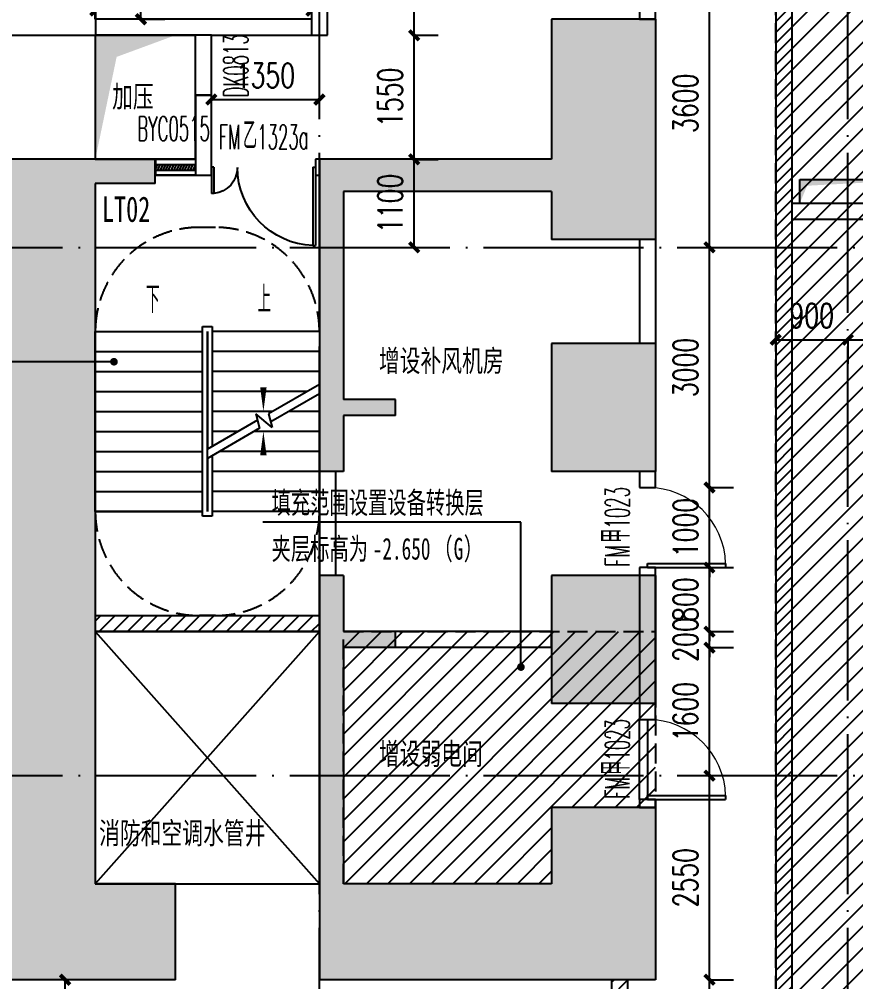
# Model space of a CAD drawing. Header units: millimetres. Extents: x 12325263 to 13848842, y -1463133 to 573208.
# Drawn here: x 12587447 to 12597897, y -876862 to -864837 of the extents above; entities that cross this region are included whole.
import ezdxf
from ezdxf.xclip import XClip

# ---------------------------------------------------------------- set-up
doc = ezdxf.new("R2010")
doc.units = ezdxf.units.MM
doc.header["$LTSCALE"] = 1000
doc.header["$XCLIPFRAME"] = 0
for name, pattern in [('DASH', [0.35, 0.25, -0.1]), ('DASHED', [19.05, 12.7, -6.35]), ('DOTE', [2.42, 2, -0.2, 0.02, -0.2])]:
    doc.linetypes.add(name, pattern=pattern)
for name, color, linetype in [('0夹层', 21, 'Continuous'), ('A-ANNO-DIMS', 83, 'Continuous'), ('A-ANNO-IDEN', 2, 'Continuous'), ('A-ANNO-SYMB', 3, 'Continuous'), ('A-ANNO-TEXT', 7, 'Continuous'), ('A-AXIS', 16, 'DOTE'), ('A-FLOR-EVTR', 2, 'Continuous'), ('A-FLOR-STRS', 2, 'Continuous'), ('A-WALL', 5, 'Continuous'), ('A-WALL-PATT', 8, 'Continuous'), ('A_WALL(防火墙)', 151, 'Continuous'), ('AXIS', 3, 'Continuous'), ('DOOR_FIRE', 1, 'Continuous'), ('DOOR_FIRE_TEXT', 7, 'Continuous'), ('PUB_DIM', 83, 'Continuous'), ('PUB_TEXT', 7, 'Continuous'), ('STAIR', 2, 'Continuous'), ('WALL', 5, 'Continuous'), ('WALL-SHATCH', 8, 'Continuous'), ('WINDOW', 4, 'Continuous'), ('WINDOW_TEXT', 7, 'Continuous'), ('建筑-楼板开洞', 251, 'Continuous')]:
    doc.layers.add(name, color=color, linetype=linetype)
doc.styles.add('_TCH_DIM', font='SIMPLEX.shx', dxfattribs={"width": 0.7, "bigfont": 'GBCBIG.shx'})
doc.styles.add('_TCH_DIM_T3', font='SIMPLEX.shx', dxfattribs={"width": 0.705882, "bigfont": 'GBCBIG.shx'})
doc.styles.add('_TCH_WINDOW', font='SIMPLEX', dxfattribs={"width": 0.7, "height": 3.5, "bigfont": 'GBCBIG'})
doc.styles.add('TITXV', font='', dxfattribs={"width": 0.7})
doc.styles.add('宋体', font='', dxfattribs={"width": 0.65})
doc.styles.get('TITXV').set_extended_font_data('SimSun')
doc.styles.get('宋体').set_extended_font_data('SimSun')
doc.dimstyles.new('_TCH_ARCH&&120', dxfattribs={"dimtxt": 306, "dimasz": 120, "dimexe": 300, "dimexo": 360, "dimgap": 147, "dimtad": 1, "dimdec": 0, "dimzin": 0, "dimdsep": 46, "dimtxsty": '_TCH_DIM_T3', "dimblk": 'ARCHTICK', "dimcen": 0.09, "dimclrt": 7, "dimazin": 2, "dimtfac": 1, "dimtdec": 0, "dimtix": 1, "dimtmove": 2, "dimatfit": 3, "dimfxl": 1, "dimfxlon": 1, "dimtolj": 1, "dimtzin": 0, "dimarcsym": 0})
pattern_1 = [(45, (0, 0), (-134.7038418, 134.7038418), [])]
pattern_2 = [(45, (0, 89.76), (-88.388383, 88.388383), [])]

# ---------------------------------------------------------------- blocks, each defined once
blk = doc.blocks.new('adgshg13-A$C7F010FC0')
at = {"layer": 'WALL-SHATCH'}
h = blk.add_hatch(color=256, dxfattribs=at)
h.dxf.hatch_style = 1
h.paths.add_polyline_path([(-60384, -16881), (-763, 197), (12588, -13153), (12588, -157996), (-162965, -188820), (-171262, -180523), (-171262, -31311), (-150707, -10756), (-131860, -7981), (-99162, -7981), (-99162, -4981), (-76620, -4981), (-70108, -16881)], flags=16)
h.paths.add_polyline_path([(-60091, -16381), (-647, 647), (12988, -12988), (12988, -158332), (-163101, -189250), (-171662, -180689), (-171662, -31145), (-150778, -10261), (-131897, -7481), (-99562, -7481), (-99562, -4581), (-76366, -4581), (-69908, -16381)])
blk = doc.blocks.new('A$C4C7A72D3')
at = {"layer": 'WALL', "color": 1}
blk.add_blockref('adgshg13-A$C7F010FC0', (210433, 205503.6), dxfattribs=at)
blk = doc.blocks.new('qlzw')
at = {"layer": 'A-AXIS'}
for p, q in [((12457766.8, 979489.8), (12457766.8, 1082089.8)), ((12464366.8, 979489.8), (12464366.8, 1082089.8)), ((12411416.8, 1014189.8), (12486866.8, 1014189.8)), ((12411416.8, 1007589.8), (12486866.8, 1007589.8))]:
    blk.add_line(p, q, dxfattribs=at)
blk = doc.blocks.new('asdfdsfds')
at = {"layer": 'A-WALL-PATT'}
for points in [[(-10200, 21050), (-10200, 19300), (-9767, 19167), (-8900, 19300), (-8900, 21050)], [(-15900, 19000), (-17150, 19300), (-17150, 9050), (-15900, 10250)], [(-15150, 19300), (-17150, 19300), (-15900, 19000), (-15150, 19000)], [(-9767, 19167), (-10200, 19300), (-13100, 19300), (-12800, 18900), (-10200, 18900)], [(-12800, 18900), (-13100, 19300), (-13100, 16300), (-12900, 16233), (-12800, 16300)], [(-9767, 19167), (-10200, 18900), (-10200, 18300), (-8900, 18300), (-8900, 19300)], [(-10200, 17000), (-10200, 15400), (-8900, 15400), (-8900, 17000)], [(-12900, 16233), (-13100, 16300), (-13100, 15400), (-12800, 15400), (-12800, 16100)], [(-12150, 16300), (-12800, 16300), (-12900, 16233), (-12800, 16100), (-12150, 16100)], [(-13100, 14100), (-13100, 13400), (-12900, 13333), (-12800, 13400), (-12800, 14100)], [(-10200, 14100), (-10200, 12500), (-8900, 12500), (-8900, 14100)], [(-12900, 13333), (-13100, 13400), (-13100, 9050), (-12800, 10250), (-12800, 13200)], [(-12150, 13400), (-12800, 13400), (-12900, 13333), (-12800, 13200), (-12150, 13200)], [(-10200, 11200), (-10200, 10250), (-8900, 9050), (-8900, 11200)], [(-14900, 10250), (-15900, 10250), (-17150, 9050), (-14900, 9050)], [(-8900, 9050), (-10200, 10250), (-12800, 10250), (-13100, 9050)]]:
    blk.add_hatch(color=256, dxfattribs=at).paths.add_polyline_path(points)
at = {"layer": 'A-WALL'}
for p, q in [((-10200, 21050), (-10200, 19300)), ((-8900, 21050), (-10200, 21050)), ((-8900, 21050), (-8900, 19300)), ((-15150, 19300), (-17150, 19300)), ((-15150, 19000), (-15150, 19300)), ((-10200, 19300), (-13100, 19300)), ((-13100, 19300), (-13100, 16300)), ((-8900, 19300), (-8900, 18300)), ((-15900, 19000), (-15900, 10250)), ((-15150, 19000), (-15900, 19000)), ((-10200, 18900), (-12800, 18900)), ((-12800, 18900), (-12800, 16300)), ((-10200, 18900), (-10200, 18300)), ((-8900, 18300), (-10200, 18300)), ((-10200, 17000), (-10200, 15400)), ((-8900, 17000), (-10200, 17000)), ((-8900, 17000), (-8900, 15400)), ((-13100, 16300), (-13100, 15400)), ((-12150, 16300), (-12800, 16300)), ((-12150, 16100), (-12150, 16300)), ((-12150, 16100), (-12800, 16100)), ((-12800, 16100), (-12800, 15400)), ((-12800, 15400), (-13100, 15400)), ((-8900, 15400), (-10200, 15400)), ((-13100, 14100), (-13100, 13400)), ((-12800, 14100), (-13100, 14100)), ((-12800, 14100), (-12800, 13400)), ((-10200, 14100), (-10200, 12500)), ((-8900, 14100), (-10200, 14100)), ((-8900, 14100), (-8900, 12500)), ((-13100, 13400), (-13100, 9050)), ((-12150, 13400), (-12800, 13400)), ((-12150, 13200), (-12150, 13400)), ((-12800, 13200), (-12800, 10250)), ((-12150, 13200), (-12800, 13200)), ((-8900, 12500), (-10200, 12500)), ((-10200, 11200), (-10200, 10250)), ((-8900, 11200), (-10200, 11200)), ((-8900, 11200), (-8900, 9050)), ((-14900, 10250), (-15900, 10250)), ((-14900, 9050), (-14900, 10250)), ((-10200, 10250), (-12800, 10250)), ((-14900, 9050), (-17150, 9050)), ((-8900, 9050), (-13100, 9050))]:
    blk.add_line(p, q, dxfattribs=at)
blk = doc.blocks.new('_ArchTick')
at = {"color": 0, "linetype": 'ByBlock', "const_width": 0.4}
blk.add_lwpolyline([(-0.5, -0.5), (0.5, 0.5)], dxfattribs=at)
blk = doc.blocks.new('*D5327')
at = {"layer": 'A-ANNO-DIMS', "color": 0, "lineweight": -2, "transparency": 16777216}
for p, q in [((-1794, 375), (-1493, 375)), ((-1793, -2325), (-1793, 375)), ((-1794, -2325), (-1493, -2325))]:
    blk.add_line(p, q, dxfattribs=at)
at = {"layer": 'Defpoints', "color": 0, "transparency": 16777216}
for p in [(-2362, 375), (-1793, 375), (-2362, -2325)]:
    blk.add_point(p, dxfattribs=at)
at = {"layer": 'A-ANNO-DIMS', "color": 0, "lineweight": -2, "transparency": 16777216, "xscale": 120, "yscale": 120, "zscale": 120}
for p, rotation in [((-1793, 375), 90), ((-1793, -2325), 270)]:
    blk.add_blockref('_ArchTick', p, dxfattribs=dict(at, rotation=rotation))
at = {"layer": 'A-ANNO-DIMS', "color": 7, "transparency": 16777216, "insert": (-2093, -975), "char_height": 306, "attachment_point": 5, "rotation": 90, "style": '_TCH_DIM_T3'}
blk.add_mtext('\\A1;2700', dxfattribs=at)
blk = doc.blocks.new('*D5328')
at = {"layer": 'A-ANNO-DIMS', "color": 0, "lineweight": -2, "transparency": 16777216}
for p, q in [((-2362, -2216), (-2362, -2517)), ((-2362, -2217), (338, -2217)), ((338, -2216), (338, -2517))]:
    blk.add_line(p, q, dxfattribs=at)
at = {"layer": 'Defpoints', "color": 0, "transparency": 16777216}
for p in [(-2362, -1725), (338, -1725), (338, -2217)]:
    blk.add_point(p, dxfattribs=at)
at = {"layer": 'A-ANNO-DIMS', "color": 0, "lineweight": -2, "transparency": 16777216, "xscale": 120, "yscale": 120, "zscale": 120, "rotation": 180}
blk.add_blockref('_ArchTick', (-2362, -2217), dxfattribs=at)
at = {"layer": 'A-ANNO-DIMS', "color": 0, "lineweight": -2, "transparency": 16777216, "xscale": 120, "yscale": 120, "zscale": 120}
blk.add_blockref('_ArchTick', (338, -2217), dxfattribs=at)
at = {"layer": 'A-ANNO-DIMS', "color": 7, "transparency": 16777216, "insert": (-700, -1887), "char_height": 306, "attachment_point": 5, "style": '_TCH_DIM_T3'}
blk.add_mtext('\\A1;2700', dxfattribs=at)
blk = doc.blocks.new('*D4191')
at = {"layer": 'A-ANNO-DIMS', "color": 0, "lineweight": -2, "transparency": 16777216}
for p, q in [((12589847, -865841), (12589847, -865540)), ((12591197, -865841), (12591197, -865540)), ((12589847, -865840), (12591197, -865840))]:
    blk.add_line(p, q, dxfattribs=at)
at = {"layer": 'Defpoints', "color": 0, "transparency": 16777216}
for p in [(12591197, -865840), (12589847, -866387), (12591197, -866387)]:
    blk.add_point(p, dxfattribs=at)
at = {"layer": 'A-ANNO-DIMS', "color": 0, "lineweight": -2, "transparency": 16777216, "xscale": 120, "yscale": 120, "zscale": 120, "rotation": 180}
blk.add_blockref('_ArchTick', (12589847, -865840), dxfattribs=at)
at = {"layer": 'A-ANNO-DIMS', "color": 0, "lineweight": -2, "transparency": 16777216, "xscale": 120, "yscale": 120, "zscale": 120}
blk.add_blockref('_ArchTick', (12591197, -865840), dxfattribs=at)
at = {"layer": 'A-ANNO-DIMS', "color": 7, "transparency": 16777216, "insert": (12590522, -865540), "char_height": 306, "attachment_point": 5, "style": '_TCH_DIM_T3'}
blk.add_mtext('\\A1;1350', dxfattribs=at)
blk = doc.blocks.new('*D4387')
at = {"layer": 'A-ANNO-DIMS', "color": 0, "lineweight": -2, "transparency": 16777216}
for p, q in [((12596897, -868839), (12596897, -869140)), ((12596897, -868840), (12597797, -868840)), ((12597797, -868839), (12597797, -869140))]:
    blk.add_line(p, q, dxfattribs=at)
at = {"layer": 'Defpoints', "color": 0, "transparency": 16777216}
for p in [(12596897, -867687), (12597797, -867687), (12597797, -868840)]:
    blk.add_point(p, dxfattribs=at)
at = {"layer": 'A-ANNO-DIMS', "color": 0, "lineweight": -2, "transparency": 16777216, "xscale": 120, "yscale": 120, "zscale": 120, "rotation": 180}
blk.add_blockref('_ArchTick', (12596897, -868840), dxfattribs=at)
at = {"layer": 'A-ANNO-DIMS', "color": 0, "lineweight": -2, "transparency": 16777216, "xscale": 120, "yscale": 120, "zscale": 120}
blk.add_blockref('_ArchTick', (12597797, -868840), dxfattribs=at)
at = {"layer": 'A-ANNO-DIMS', "color": 7, "transparency": 16777216, "insert": (12597347, -868540), "char_height": 306, "attachment_point": 5, "style": '_TCH_DIM_T3'}
blk.add_mtext('\\A1;900', dxfattribs=at)
blk = doc.blocks.new('*D4388')
at = {"layer": 'A-ANNO-DIMS', "color": 0, "lineweight": -2, "transparency": 16777216}
for p, q in [((12597797, -868839), (12597797, -869140)), ((12597797, -868840), (12602997, -868840)), ((12602997, -868839), (12602997, -869140))]:
    blk.add_line(p, q, dxfattribs=at)
at = {"layer": 'Defpoints', "color": 0, "transparency": 16777216}
for p in [(12597797, -867687), (12602997, -867687), (12602997, -868840)]:
    blk.add_point(p, dxfattribs=at)
at = {"layer": 'A-ANNO-DIMS', "color": 0, "lineweight": -2, "transparency": 16777216, "xscale": 120, "yscale": 120, "zscale": 120, "rotation": 180}
blk.add_blockref('_ArchTick', (12597797, -868840), dxfattribs=at)
at = {"layer": 'A-ANNO-DIMS', "color": 0, "lineweight": -2, "transparency": 16777216, "xscale": 120, "yscale": 120, "zscale": 120}
blk.add_blockref('_ArchTick', (12602997, -868840), dxfattribs=at)
at = {"layer": 'A-ANNO-DIMS', "color": 7, "transparency": 16777216, "insert": (12600397, -868540), "char_height": 306, "attachment_point": 5, "style": '_TCH_DIM_T3'}
blk.add_mtext('\\A1;5200', dxfattribs=at)
blk = doc.blocks.new('*D4438')
at = {"layer": 'Defpoints', "color": 0, "transparency": 16777216}
for p in [(12591297, -862137), (12592380, -862137), (12591297, -865037)]:
    blk.add_point(p, dxfattribs=at)
at = {"layer": 'PUB_DIM', "color": 0, "lineweight": -2, "transparency": 16777216}
for p, q in [((12592379, -862137), (12592680, -862137)), ((12592380, -865037), (12592380, -862137)), ((12592379, -865037), (12592680, -865037))]:
    blk.add_line(p, q, dxfattribs=at)
at = {"layer": 'PUB_DIM', "color": 0, "lineweight": -2, "transparency": 16777216, "xscale": 120, "yscale": 120, "zscale": 120}
for p, rotation in [((12592380, -862137), 90), ((12592380, -865037), 270)]:
    blk.add_blockref('_ArchTick', p, dxfattribs=dict(at, rotation=rotation))
at = {"layer": 'PUB_DIM', "color": 7, "transparency": 16777216, "insert": (12592080, -863587), "char_height": 306, "attachment_point": 5, "rotation": 90, "style": '_TCH_DIM_T3'}
blk.add_mtext('\\A1;2900', dxfattribs=at)
blk = doc.blocks.new('*D4439')
at = {"layer": 'Defpoints', "color": 0, "transparency": 16777216}
for p in [(12591297, -865037), (12592380, -865037), (12591297, -866587)]:
    blk.add_point(p, dxfattribs=at)
at = {"layer": 'PUB_DIM', "color": 0, "lineweight": -2, "transparency": 16777216}
for p, q in [((12592379, -865037), (12592680, -865037)), ((12592380, -866587), (12592380, -865037)), ((12592379, -866587), (12592680, -866587))]:
    blk.add_line(p, q, dxfattribs=at)
at = {"layer": 'PUB_DIM', "color": 0, "lineweight": -2, "transparency": 16777216, "xscale": 120, "yscale": 120, "zscale": 120}
for p, rotation in [((12592380, -865037), 90), ((12592380, -866587), 270)]:
    blk.add_blockref('_ArchTick', p, dxfattribs=dict(at, rotation=rotation))
at = {"layer": 'PUB_DIM', "color": 7, "transparency": 16777216, "insert": (12592080, -865812), "char_height": 306, "attachment_point": 5, "rotation": 90, "style": '_TCH_DIM_T3'}
blk.add_mtext('\\A1;1550', dxfattribs=at)
blk = doc.blocks.new('*D4440')
at = {"layer": 'Defpoints', "color": 0, "transparency": 16777216}
for p in [(12591296.81071, -866586.78575), (12592380, -866586.78575), (12591296.81071, -867686.78575)]:
    blk.add_point(p, dxfattribs=at)
at = {"layer": 'PUB_DIM', "color": 0, "lineweight": -2, "transparency": 16777216}
for p, q in [((12592379, -866586.78575), (12592680, -866586.78575)), ((12592380, -867686.78575), (12592380, -866586.78575)), ((12592379, -867686.78575), (12592680, -867686.78575))]:
    blk.add_line(p, q, dxfattribs=at)
at = {"layer": 'PUB_DIM', "color": 0, "lineweight": -2, "transparency": 16777216, "xscale": 120, "yscale": 120, "zscale": 120}
for p, rotation in [((12592380, -866586.78575), 90), ((12592380, -867686.78575), 270)]:
    blk.add_blockref('_ArchTick', p, dxfattribs=dict(at, rotation=rotation))
at = {"layer": 'PUB_DIM', "color": 7, "transparency": 16777216, "insert": (12592080, -867136.78575), "char_height": 306, "attachment_point": 5, "rotation": 90, "style": '_TCH_DIM_T3'}
blk.add_mtext('\\A1;1100', dxfattribs=at)
blk = doc.blocks.new('*D4481')
at = {"layer": 'Defpoints', "color": 0, "transparency": 16777216}
for p in [(12595397, -864087), (12596070, -864087), (12595397, -867687)]:
    blk.add_point(p, dxfattribs=at)
at = {"layer": 'PUB_DIM', "color": 0, "lineweight": -2, "transparency": 16777216}
for p, q in [((12596069, -864087), (12596370, -864087)), ((12596070, -867687), (12596070, -864087)), ((12596069, -867687), (12596370, -867687))]:
    blk.add_line(p, q, dxfattribs=at)
at = {"layer": 'PUB_DIM', "color": 0, "lineweight": -2, "transparency": 16777216, "xscale": 120, "yscale": 120, "zscale": 120}
for p, rotation in [((12596070, -864087), 90), ((12596070, -867687), 270)]:
    blk.add_blockref('_ArchTick', p, dxfattribs=dict(at, rotation=rotation))
at = {"layer": 'PUB_DIM', "color": 7, "transparency": 16777216, "insert": (12595770, -865887), "char_height": 306, "attachment_point": 5, "rotation": 90, "style": '_TCH_DIM_T3'}
blk.add_mtext('\\A1;3600', dxfattribs=at)
blk = doc.blocks.new('*D4482')
at = {"layer": 'Defpoints', "color": 0, "transparency": 16777216}
for p in [(12595397, -867687), (12596070, -867687), (12595397, -870687)]:
    blk.add_point(p, dxfattribs=at)
at = {"layer": 'PUB_DIM', "color": 0, "lineweight": -2, "transparency": 16777216}
for p, q in [((12596069, -867687), (12596370, -867687)), ((12596070, -870687), (12596070, -867687)), ((12596069, -870687), (12596370, -870687))]:
    blk.add_line(p, q, dxfattribs=at)
at = {"layer": 'PUB_DIM', "color": 0, "lineweight": -2, "transparency": 16777216, "xscale": 120, "yscale": 120, "zscale": 120}
for p, rotation in [((12596070, -867687), 90), ((12596070, -870687), 270)]:
    blk.add_blockref('_ArchTick', p, dxfattribs=dict(at, rotation=rotation))
at = {"layer": 'PUB_DIM', "color": 7, "transparency": 16777216, "insert": (12595770, -869187), "char_height": 306, "attachment_point": 5, "rotation": 90, "style": '_TCH_DIM_T3'}
blk.add_mtext('\\A1;3000', dxfattribs=at)
blk = doc.blocks.new('*D4483')
at = {"layer": 'Defpoints', "color": 0, "transparency": 16777216}
for p in [(12595397, -870687), (12596070, -870687), (12595397, -871687)]:
    blk.add_point(p, dxfattribs=at)
at = {"layer": 'PUB_DIM', "color": 0, "lineweight": -2, "transparency": 16777216}
for p, q in [((12596070, -870687), (12596070, -870567)), ((12596069, -870687), (12596370, -870687)), ((12596070, -871687), (12596070, -870687)), ((12596069, -871687), (12596370, -871687)), ((12596070, -871687), (12596070, -871807))]:
    blk.add_line(p, q, dxfattribs=at)
at = {"layer": 'PUB_DIM', "color": 0, "lineweight": -2, "transparency": 16777216, "xscale": 120, "yscale": 120, "zscale": 120}
for p, rotation in [((12596070, -870687), 270), ((12596070, -871687), 90)]:
    blk.add_blockref('_ArchTick', p, dxfattribs=dict(at, rotation=rotation))
at = {"layer": 'PUB_DIM', "color": 7, "transparency": 16777216, "insert": (12595770, -871187), "char_height": 306, "attachment_point": 5, "rotation": 90, "style": '_TCH_DIM_T3'}
blk.add_mtext('\\A1;1000', dxfattribs=at)
blk = doc.blocks.new('*D4484')
at = {"layer": 'Defpoints', "color": 0, "transparency": 16777216}
for p in [(12595397, -871687), (12596070, -871687), (12595397, -872487)]:
    blk.add_point(p, dxfattribs=at)
at = {"layer": 'PUB_DIM', "color": 0, "lineweight": -2, "transparency": 16777216}
for p, q in [((12596070, -871687), (12596070, -871567)), ((12596069, -871687), (12596370, -871687)), ((12596070, -872487), (12596070, -871687)), ((12596069, -872487), (12596370, -872487)), ((12596070, -872487), (12596070, -872607))]:
    blk.add_line(p, q, dxfattribs=at)
at = {"layer": 'PUB_DIM', "color": 0, "lineweight": -2, "transparency": 16777216, "xscale": 120, "yscale": 120, "zscale": 120}
for p, rotation in [((12596070, -871687), 270), ((12596070, -872487), 90)]:
    blk.add_blockref('_ArchTick', p, dxfattribs=dict(at, rotation=rotation))
at = {"layer": 'PUB_DIM', "color": 7, "transparency": 16777216, "insert": (12595770, -872087), "char_height": 306, "attachment_point": 5, "rotation": 90, "style": '_TCH_DIM_T3'}
blk.add_mtext('\\A1;800', dxfattribs=at)
blk = doc.blocks.new('*D4485')
at = {"layer": 'Defpoints', "color": 0, "transparency": 16777216}
for p in [(12595397, -872487), (12596070, -872487), (12595397, -872687)]:
    blk.add_point(p, dxfattribs=at)
at = {"layer": 'PUB_DIM', "color": 0, "lineweight": -2, "transparency": 16777216}
for p, q in [((12596070, -872487), (12596070, -872367)), ((12596069, -872487), (12596370, -872487)), ((12596070, -872687), (12596070, -872487)), ((12596069, -872687), (12596370, -872687)), ((12596070, -872687), (12596070, -872807))]:
    blk.add_line(p, q, dxfattribs=at)
at = {"layer": 'PUB_DIM', "color": 0, "lineweight": -2, "transparency": 16777216, "xscale": 120, "yscale": 120, "zscale": 120}
for p, rotation in [((12596070, -872487), 270), ((12596070, -872687), 90)]:
    blk.add_blockref('_ArchTick', p, dxfattribs=dict(at, rotation=rotation))
at = {"layer": 'PUB_DIM', "color": 7, "transparency": 16777216, "insert": (12595770, -872587), "char_height": 306, "attachment_point": 5, "rotation": 90, "style": '_TCH_DIM_T3'}
blk.add_mtext('\\A1;200', dxfattribs=at)
blk = doc.blocks.new('*D4486')
at = {"layer": 'Defpoints', "color": 0, "transparency": 16777216}
for p in [(12595397, -872687), (12596070, -872687), (12595397, -874287)]:
    blk.add_point(p, dxfattribs=at)
at = {"layer": 'PUB_DIM', "color": 0, "lineweight": -2, "transparency": 16777216}
for p, q in [((12596069, -872687), (12596370, -872687)), ((12596070, -874287), (12596070, -872687)), ((12596069, -874287), (12596370, -874287))]:
    blk.add_line(p, q, dxfattribs=at)
at = {"layer": 'PUB_DIM', "color": 0, "lineweight": -2, "transparency": 16777216, "xscale": 120, "yscale": 120, "zscale": 120}
for p, rotation in [((12596070, -872687), 90), ((12596070, -874287), 270)]:
    blk.add_blockref('_ArchTick', p, dxfattribs=dict(at, rotation=rotation))
at = {"layer": 'PUB_DIM', "color": 7, "transparency": 16777216, "insert": (12595770, -873487), "char_height": 306, "attachment_point": 5, "rotation": 90, "style": '_TCH_DIM_T3'}
blk.add_mtext('\\A1;1600', dxfattribs=at)
blk = doc.blocks.new('*D4487')
at = {"layer": 'Defpoints', "color": 0, "transparency": 16777216}
for p in [(12595397, -874287), (12596070, -874287), (12595397, -876837)]:
    blk.add_point(p, dxfattribs=at)
at = {"layer": 'PUB_DIM', "color": 0, "lineweight": -2, "transparency": 16777216}
for p, q in [((12596069, -874287), (12596370, -874287)), ((12596070, -876837), (12596070, -874287)), ((12596069, -876837), (12596370, -876837))]:
    blk.add_line(p, q, dxfattribs=at)
at = {"layer": 'PUB_DIM', "color": 0, "lineweight": -2, "transparency": 16777216, "xscale": 120, "yscale": 120, "zscale": 120}
for p, rotation in [((12596070, -874287), 90), ((12596070, -876837), 270)]:
    blk.add_blockref('_ArchTick', p, dxfattribs=dict(at, rotation=rotation))
at = {"layer": 'PUB_DIM', "color": 7, "transparency": 16777216, "insert": (12595770, -875562), "char_height": 306, "attachment_point": 5, "rotation": 90, "style": '_TCH_DIM_T3'}
blk.add_mtext('\\A1;2550', dxfattribs=at)
blk = doc.blocks.new('*D4488')
at = {"layer": 'Defpoints', "color": 0, "transparency": 16777216}
for p in [(12595397, -876837), (12596070, -876837), (12595397, -877787)]:
    blk.add_point(p, dxfattribs=at)
at = {"layer": 'PUB_DIM', "color": 0, "lineweight": -2, "transparency": 16777216}
for p, q in [((12596069, -876837), (12596370, -876837)), ((12596070, -877787), (12596070, -876837)), ((12596069, -877787), (12596370, -877787))]:
    blk.add_line(p, q, dxfattribs=at)
at = {"layer": 'PUB_DIM', "color": 0, "lineweight": -2, "transparency": 16777216, "xscale": 120, "yscale": 120, "zscale": 120}
for p, rotation in [((12596070, -876837), 90), ((12596070, -877787), 270)]:
    blk.add_blockref('_ArchTick', p, dxfattribs=dict(at, rotation=rotation))
at = {"layer": 'PUB_DIM', "color": 7, "transparency": 16777216, "insert": (12595770, -877312), "char_height": 306, "attachment_point": 5, "rotation": 90, "style": '_TCH_DIM_T3'}
blk.add_mtext('\\A1;950', dxfattribs=at)
blk = doc.blocks.new('*D4492')
at = {"layer": 'Defpoints', "color": 0, "transparency": 16777216}
for p in [(12588020, -876837), (12588697, -876837), (12588697, -878537)]:
    blk.add_point(p, dxfattribs=at)
at = {"layer": 'PUB_DIM', "color": 0, "lineweight": -2, "transparency": 16777216}
for p, q in [((12588021, -876837), (12587720, -876837)), ((12588020, -878537), (12588020, -876837)), ((12588021, -878537), (12587720, -878537))]:
    blk.add_line(p, q, dxfattribs=at)
at = {"layer": 'PUB_DIM', "color": 0, "lineweight": -2, "transparency": 16777216, "xscale": 120, "yscale": 120, "zscale": 120}
for p, rotation in [((12588020, -876837), 90), ((12588020, -878537), 270)]:
    blk.add_blockref('_ArchTick', p, dxfattribs=dict(at, rotation=rotation))
at = {"layer": 'PUB_DIM', "color": 7, "transparency": 16777216, "insert": (12587720, -877687), "char_height": 306, "attachment_point": 5, "rotation": 90, "style": '_TCH_DIM_T3'}
blk.add_mtext('\\A1;1700', dxfattribs=at)
blk = doc.blocks.new('$DorLib2D$00000225')
at = {"color": 0}
for p, q in [((0.475, -0.0014), (0.475, 0.7521)), ((0.475, 0.7521), (0.5, 0.7521)), ((0.5, -0.0014), (0.5, 0.7521)), ((-0.5, 0), (-0.5, 0.252)), ((-0.475, 0.252), (-0.5, 0.252)), ((-0.475, 0), (-0.475, 0.252)), ((-0.475, 0), (-0.5, 0)), ((0.475, -0.0014), (0.5, -0.0014))]:
    blk.add_line(p, q, dxfattribs=at)
for centre, radius, start, end in [((0.5046, -0.0019), 0.7546, 92.24927, 179.72377), ((-0.5008, 0.0026), 0.2508, 359.78987, 84.09744)]:
    blk.add_arc(centre, radius, start, end, dxfattribs=at)
blk = doc.blocks.new('$DorLib2D$00000001')
for p, q in [((0.45, 0.975), (0.5, 0.975)), ((0.45, 0), (0.45, 0.975)), ((0.5, 0), (0.5, 0.975)), ((0.5, 0), (0.45, 0))]:
    blk.add_line(p, q)
at = {"lineweight": 13}
blk.add_arc((0.475, 0), 0.975, 91.4693, 180, dxfattribs=at)
blk = doc.blocks.new('$WINLIB2D$00000039')
at = {"color": 0}
for points in [[(-0.5, 0.5), (-0.5, -0.5)], [(0.5, 0.5), (-0.5, 0.5)], [(0.5, -0.5), (0.5, 0.5)], [(-0.5, 0.167), (0.5, 0.167)], [(-0.452, -0.167), (-0.5, 0.084)], [(-0.384, -0.167), (-0.448, 0.167)], [(-0.316, -0.167), (-0.38, 0.167)], [(-0.248, -0.167), (-0.312, 0.167)], [(-0.18, -0.167), (-0.244, 0.167)], [(-0.112, -0.167), (-0.176, 0.167)], [(-0.044, -0.167), (-0.108, 0.167)], [(0.024, -0.167), (-0.04, 0.167)], [(0.092, -0.167), (0.028, 0.167)], [(0.16, -0.167), (0.096, 0.167)], [(0.228, -0.167), (0.164, 0.167)], [(0.296, -0.167), (0.232, 0.167)], [(0.364, -0.167), (0.3, 0.167)], [(0.432, -0.167), (0.368, 0.167)], [(0.5, -0.167), (0.436, 0.167)], [(-0.5, -0.167), (0.5, -0.167)], [(0.5, -0.5), (-0.5, -0.5)]]:
    blk.add_lwpolyline(points, dxfattribs=at)
blk = doc.blocks.new('asdfasgdg')
at = {"layer": '建筑-楼板开洞'}
h = blk.add_hatch(color=256, dxfattribs=at)
h.dxf.hatch_style = 1
h.paths.add_polyline_path([(-2362.5, -2325), (-2362.5, 375), (337.5, 375), (-2162.5, 175)])
at = {"layer": 'A-FLOR-EVTR'}
for p, q in [((-1850, 0), (0, 0)), ((-1850, -1950), (-1850, 0)), ((-1850, 0), (0, -1950)), ((0, 0), (-1850, -1950)), ((0, 0), (0, -1950)), ((-2125, -275), (-1987.5, -275)), ((-2125, -1675), (-2125, -275)), ((-1987.5, -275), (-1987.5, -1675)), ((-1987.5, -1675), (-2125, -1675)), ((0, -1950), (-1850, -1950))]:
    blk.add_line(p, q, dxfattribs=at)
blk.add_lwpolyline([(-2362.5, -2325), (-2362.5, 375), (337.5, 375), (337.5, -2325)], close=True, dxfattribs=at)
at = {"layer": 'A-ANNO-TEXT', "style": 'TITXV', "width": 0.7}
for s, p in [('DT-AS-1', (-1793.4, -30.5)), ('公寓服务梯', (-1793.4, -430.5)), ('消防电梯', (-296.2, -430.5)), ('/', (-432.3, -430.5)), ('2700', (-1793.4, -830.5)), ('×', (-1248.9, -830.5)), ('2700', (-976.7, -830.5)), ('3m/s', (-1793.4, -1230.5)), ('1.6t', (-1793.4, -1630.5))]:
    blk.add_text(s, height=271.9, dxfattribs=at).set_placement(p)
at = {"layer": 'A-ANNO-DIMS'}
dim = blk.add_aligned_dim(p1=(-2362.5, -2325), p2=(-2362.5, 375), distance=-569.1, dimstyle='_TCH_ARCH&&120', dxfattribs=at)
dim.commit()
dim.dimension.update_dxf_attribs({"geometry": '*D5327', "text_midpoint": (-2093.4, -975)})
dim = blk.add_linear_dim(base=(337.5, -2217.1), p1=(-2362.5, -1724.9), p2=(337.5, -1724.9), angle=360, dimstyle='_TCH_ARCH&&120', dxfattribs=at)
dim.commit()
dim.dimension.update_dxf_attribs({"geometry": '*D5328', "text_midpoint": (-700.3, -1887.1), "dimtype": 161})

msp = doc.modelspace()

# ---------------------------------------------------------------- block references
ref = msp.add_blockref('A$C4C7A72D3', (12385714.9, -906209.5), dxfattribs=dict(rotation=350.041249254255))
XClip(ref).set_block_clipping_path([(223442.8584877662, 85923.1187333744), (220542.7961432356, 85923.1422391906), (220542.8579492103, 89292.823275506), (211526.9150355905, 89292.8101311298), (210631.4331447985, 94392.8080583527), (206113.3685902953, 94392.8025418455), (206001.4315187763, 95030.3127344656), (204376.2826588508, 94744.9613686837), (203364.4570056833, 100506.9030052917), (197947.3947122637, 99555.7482674252), (192482.3428474721, 130679.4765393781), (190118.7804593667, 130264.4504016289), (191623.4071957469, 121695.6427078634), (177046.6486519482, 119136.2011700841), (175707.6223907359, 126760.8483765714), (173902.988371335, 128026.4039125028), (169528.3854461554, 127258.2903269802), (169070.0967394859, 129868.3614864857), (163308.2517458182, 128856.6693391807), (163766.52659606, 126246.6171700556), (159679.1795131005, 125528.9180921423), (170669.6888374612, 62935.797914044), (167222.1989369914, 62330.4650948944), (167939.7759490944, 58243.6808593175), (171386.9528796654, 58848.2912487988), (172857.0656793863, 50477.0032648193), (165962.5026008021, 49266.4230898353), (168037.7813034765, 37447.1796448426), (140649.9584970828, 32638.2390106404), (115387.9799239188, 28202.5781787895), (95598.7254695911, 140907.4332163476), (226939.476109907, 163968.8668500402), (240128.6952811591, 88852.8973128139)])

# ---------------------------------------------------------------- next in the draw order: hatches: boundary and pattern name
at = {"layer": '0夹层', "linetype": 'DASH'}
h = msp.add_hatch(dxfattribs=at)
h.set_pattern_fill('ANSI31', color=256, scale=120)
h.set_pattern_definition(pattern_1)
h.paths.add_polyline_path([(12602096.8, -881386.8), (12602096.8, -882636.8), (12596896.8, -882636.8), (12596896.8, -853986.8), (12604296.8, -853986.8), (12604296.8, -861586.8), (12602646.8, -861586.8), (12602646.8, -867136.8), (12604296.8, -867136.8), (12604296.8, -881386.8), (12603296.8, -881386.8)])
h = msp.add_hatch(dxfattribs=at)
h.set_pattern_fill('ANSI31', color=256, scale=60)
h.set_pattern_definition([(45, (0, 0), (-67.3519209, 67.3519209), [])])
h.paths.add_polyline_path([(12602096.8, -881386.8), (12602096.8, -882636.8), (12596896.8, -882636.8), (12596896.8, -853986.8), (12604296.8, -853986.8), (12604296.8, -861586.8), (12602646.8, -861586.8), (12602646.8, -867136.8), (12604296.8, -867136.8), (12604296.8, -881386.8), (12603196.8, -881386.8), (12603196.8, -881186.8), (12604096.8, -881186.8), (12604096.8, -867336.8), (12602446.8, -867336.8), (12602446.8, -861386.8), (12604096.8, -861386.8), (12604096.8, -854186.8), (12597096.8, -854186.8), (12597096.8, -882436.8), (12601896.8, -882436.8), (12601896.8, -881186.8), (12602096.8, -881186.8)])
h = msp.add_hatch(dxfattribs=at)
h.set_pattern_fill('ANSI31', color=256, scale=120)
h.set_pattern_definition(pattern_1)
h.paths.add_polyline_path([(12591496.8, -872486.8), (12595396.8, -872486.8), (12595396.8, -874686.3), (12594096.8, -874686.3), (12594096.8, -875636.8), (12591496.8, -875636.8)])
at = {"layer": 'A-WALL-PATT'}
h = msp.add_hatch(dxfattribs=at)
h.set_pattern_fill('普通砖', color=256, scale=50, style=0)
h.set_pattern_definition(pattern_2)
h.paths.add_polyline_path([(12588396.8, -872486.8), (12591196.8, -872486.8), (12591196.8, -872286.8), (12588396.8, -872286.8)])
h = msp.add_hatch(dxfattribs=at)
h.set_pattern_fill('普通砖', color=256, scale=50, style=0)
h.set_pattern_definition(pattern_2)
h.paths.add_polyline_path([(12594846.8, -876836.8), (12594846.8, -877986.8), (12595046.8, -877786.8), (12595046.8, -876836.8)])
at = {"layer": '建筑-楼板开洞'}
h = msp.add_hatch(color=256, dxfattribs=at)
h.dxf.hatch_style = 1
h.paths.add_polyline_path([(12588396.8, -866586.8), (12588396.8, -865036.8), (12589396.8, -865036.8), (12588663.4, -865307.2)])
h = msp.add_hatch(color=256, dxfattribs=at)
h.dxf.hatch_style = 1
h.paths.add_polyline_path([(12597196.8, -866836.8), (12598796.8, -866836.8), (12597290.4, -866916.7), (12597196.8, -867136.8)])

# ---------------------------------------------------------------- next in the draw order: linework, layer by layer
at = {"layer": '0夹层', "linetype": 'DASH'}
for points in [[(12602096.8, -881386.8), (12602096.8, -882636.8), (12596896.8, -882636.8), (12596896.8, -853986.8), (12604296.8, -853986.8), (12604296.8, -861586.8), (12602646.8, -861586.8), (12602646.8, -867136.8), (12604296.8, -867136.8), (12604296.8, -881386.8), (12603196.8, -881386.8), (12603196.8, -881186.8), (12604096.8, -881186.8), (12604096.8, -867336.8), (12602446.8, -867336.8), (12602446.8, -861386.8), (12604096.8, -861386.8), (12604096.8, -854186.8), (12597096.8, -854186.8), (12597096.8, -882436.8), (12601896.8, -882436.8), (12601896.8, -881186.8), (12602096.8, -881186.8)], [(12591496.8, -872486.8), (12595396.8, -872486.8), (12595396.8, -874686.3), (12594096.8, -874686.3), (12594096.8, -875636.8), (12591496.8, -875636.8)]]:
    msp.add_lwpolyline(points, close=True, dxfattribs=at)
msp.add_lwpolyline([(12602096.8, -881386.8), (12602096.8, -882636.8), (12596896.8, -882636.8), (12596896.8, -853986.8), (12604296.8, -853986.8), (12604296.8, -861586.8), (12602646.8, -861586.8), (12602646.8, -867136.8), (12604296.8, -867136.8), (12604296.8, -881386.8), (12603296.8, -881386.8), (12602096.8, -881386.8)], dxfattribs=at)
at = {"layer": 'A-ANNO-IDEN'}
msp.add_line((12588630, -869115.5), (12585433.8, -869115.5), dxfattribs=at)
at = {"layer": 'A-ANNO-IDEN', "const_width": 48}
msp.add_lwpolyline([(12588654, -869115.5, 1), (12588606, -869115.5, 1)], format="xyb", close=True, dxfattribs=at)
at = {"layer": 'A-ANNO-SYMB'}
for points in [[(12589096.8, -868611.8, 0, 0, 0), (12589096.8, -871636.8, 0, 0, 0), (12590496.8, -871636.8, 0, 0, 0), (12590496.8, -869986.8, 0, 80, 0), (12590496.8, -870286.8, 0, 0, 0)], [(12590496.8, -868611.8, 0, 0, 0), (12590496.8, -869736.8, 0, 80, 0), (12590496.8, -869436.8, 0, 0, 0)]]:
    msp.add_lwpolyline(points, format="xyseb", dxfattribs=at)
at = {"layer": 'A-FLOR-STRS'}
for p, q in [((12589736.8, -868676.8), (12589856.8, -868676.8)), ((12589736.8, -871046.8), (12589736.8, -868676.8)), ((12589856.8, -868676.8), (12589856.8, -870173.6)), ((12588396.8, -870986.8), (12588396.8, -868736.8)), ((12588396.8, -868736.8), (12589736.8, -868736.8)), ((12589796.8, -868736.8), (12589796.8, -870208.2)), ((12589796.8, -870986.8), (12589796.8, -868736.8)), ((12589796.8, -868736.8), (12589796.8, -868736.8)), ((12589796.8, -868736.8), (12589796.8, -870208.2)), ((12589796.8, -870208.2), (12589796.8, -868736.8)), ((12589796.8, -868736.8), (12589796.8, -868736.8)), ((12591196.8, -868736.8), (12589856.8, -868736.8)), ((12591196.8, -868736.8), (12591196.8, -869399.9)), ((12588396.8, -868986.8), (12589736.8, -868986.8)), ((12591196.8, -868986.8), (12589856.8, -868986.8)), ((12588396.8, -869236.8), (12589736.8, -869236.8)), ((12591196.8, -869236.8), (12589856.8, -869236.8)), ((12591196.8, -869399.9), (12590561.2, -869766.9)), ((12588396.8, -869486.8), (12589736.8, -869486.8)), ((12591046.3, -869486.8), (12589856.8, -869486.8)), ((12591196.8, -869515.4), (12590588, -869866.9)), ((12591196.8, -869515.4), (12591196.8, -870986.8)), ((12588396.8, -869736.8), (12589736.8, -869736.8)), ((12590613.3, -869736.8), (12589856.8, -869736.8)), ((12590607.4, -869939.2), (12590401.4, -869766.3)), ((12590401.4, -869766.3), (12590449.7, -869946.7)), ((12590561.2, -869766.9), (12590607.4, -869939.2)), ((12591196.8, -869736.8), (12590813.3, -869736.8)), ((12590422.9, -869846.7), (12589796.8, -870208.2)), ((12588396.8, -869986.8), (12589736.8, -869986.8)), ((12590449.7, -869946.7), (12589796.8, -870323.7)), ((12590180.3, -869986.8), (12589856.8, -869986.8)), ((12591196.8, -869986.8), (12590380.3, -869986.8)), ((12588396.8, -870236.8), (12589736.8, -870236.8)), ((12591196.8, -870236.8), (12589947.3, -870236.8)), ((12589796.8, -870323.7), (12589796.8, -870986.8)), ((12589796.8, -870323.7), (12589796.8, -870986.8)), ((12589796.8, -870986.8), (12589796.8, -870323.7)), ((12589856.8, -870289), (12589856.8, -871046.8)), ((12588396.8, -870486.8), (12589736.8, -870486.8)), ((12591196.8, -870486.8), (12589856.8, -870486.8)), ((12588396.8, -870736.8), (12589736.8, -870736.8)), ((12591196.8, -870736.8), (12589856.8, -870736.8)), ((12588396.8, -870986.8), (12589736.8, -870986.8)), ((12588396.8, -870986.8), (12588396.8, -872286.8)), ((12589736.8, -870986.8), (12588396.8, -870986.8)), ((12589856.8, -871046.8), (12589736.8, -871046.8)), ((12589796.8, -870986.8), (12589796.8, -870986.8)), ((12591196.8, -870986.8), (12589856.8, -870986.8)), ((12591196.8, -870986.8), (12589856.8, -870986.8)), ((12591196.8, -872286.8), (12591196.8, -870986.8)), ((12588396.8, -872286.8), (12591196.8, -872286.8))]:
    msp.add_line(p, q, dxfattribs=at)
at = {"layer": 'A-WALL'}
for p, q in [((12596896.8, -861936.8), (12596896.8, -867236.8)), ((12597096.8, -861836.8), (12597096.8, -867136.8)), ((12595196.8, -864086.8), (12595196.8, -864836.8)), ((12595396.8, -864836.8), (12595396.8, -864086.8)), ((12591296.8, -865036.8), (12591296.8, -864236.8)), ((12595196.8, -864836.8), (12595396.8, -864836.8)), ((12587346.8, -865036.8), (12589646.8, -865036.8)), ((12589846.8, -865036.8), (12589646.8, -865036.8)), ((12589846.8, -865036.8), (12591296.8, -865036.8)), ((12589846.8, -865786.8), (12589646.8, -865786.8)), ((12589646.8, -865786.8), (12589646.8, -866586.8)), ((12589846.8, -866586.8), (12589846.8, -865786.8)), ((12589147, -866586.8), (12589646.8, -866586.8)), ((12589147, -866586.8), (12589147, -866786.8)), ((12589846.8, -866786.8), (12589846.8, -866586.8)), ((12589846.8, -866586.8), (12589846.8, -866586.8)), ((12591196.8, -866586.8), (12591146.8, -866586.8)), ((12591146.8, -866586.8), (12591146.8, -866786.8)), ((12591196.8, -866786.8), (12591196.8, -866586.8)), ((12589147, -866786.8), (12589746.8, -866786.8)), ((12589746.8, -866786.8), (12589846.8, -866786.8)), ((12591146.8, -866786.8), (12591196.8, -866786.8)), ((12596896.8, -867236.8), (12596896.8, -882636.8)), ((12606896.8, -867136.8), (12597096.8, -867136.8)), ((12597096.8, -867336.8), (12597096.8, -882436.8)), ((12606896.8, -867336.8), (12597096.8, -867336.8)), ((12595196.8, -867586.8), (12595196.8, -868886.8)), ((12595396.8, -867586.8), (12595196.8, -867586.8)), ((12595396.8, -867586.8), (12595396.8, -868886.8)), ((12595396.8, -868886.8), (12595196.8, -868886.8)), ((12591196.8, -870486.8), (12591196.8, -871786.8)), ((12591396.8, -870486.8), (12591196.8, -870486.8)), ((12591396.8, -870486.8), (12591396.8, -871786.8)), ((12595196.8, -870486.8), (12595196.8, -870686.8)), ((12595396.8, -870486.8), (12595196.8, -870486.8)), ((12595396.8, -870686.8), (12595396.8, -870486.8)), ((12595196.8, -870686.8), (12595396.8, -870686.8)), ((12595196.8, -871686.8), (12595196.8, -873586.3)), ((12595396.8, -871686.8), (12595196.8, -871686.8)), ((12595396.8, -873586.3), (12595396.8, -871686.8)), ((12591396.8, -871786.8), (12591196.8, -871786.8)), ((12594096.8, -872486.6), (12592147, -872486.8)), ((12592147.1, -872686.8), (12592147, -872486.8)), ((12594096.8, -872686.6), (12594096.8, -872486.6)), ((12594096.8, -872686.6), (12592147.1, -872686.8)), ((12595196.8, -873586.3), (12595396.8, -873586.3)), ((12595396.8, -874586.3), (12595196.8, -874586.3)), ((12595196.8, -874586.3), (12595196.8, -874686.3)), ((12595196.8, -874686.3), (12595396.8, -874686.3)), ((12595396.8, -874686.3), (12595396.8, -874586.3))]:
    msp.add_line(p, q, dxfattribs=at)
at = {"layer": 'A_WALL(防火墙)'}
for p, q in [((12588396.8, -872286.8), (12591196.8, -872286.8)), ((12588396.8, -872286.8), (12588396.8, -872486.8)), ((12591196.8, -872286.8), (12591196.8, -872486.8)), ((12588396.8, -872486.8), (12591196.8, -872486.8)), ((12594846.8, -876836.8), (12594846.8, -877986.8)), ((12595046.8, -876836.8), (12594846.8, -876836.8)), ((12595046.8, -876836.8), (12595046.8, -877786.8))]:
    msp.add_line(p, q, dxfattribs=at)
at = {"layer": 'AXIS'}
for p, q in [((12593714, -871120), (12590491, -871120)), ((12593714, -872930), (12593714, -871120))]:
    msp.add_line(p, q, dxfattribs=at)
at = {"layer": 'AXIS', "const_width": 48}
msp.add_lwpolyline([(12593714, -872954, 1), (12593714, -872906, 1)], format="xyb", close=True, dxfattribs=at)
at = {"layer": 'DOOR_FIRE'}
msp.add_lwpolyline([(12595296.8, -874586.3), (12595196.8, -874586.3), (12595196.8, -873586.3), (12595296.8, -873586.3)], close=True, dxfattribs=at)
at = {"layer": 'STAIR', "linetype": 'DASH'}
for points in [[(12591196.8, -868736.8, 0.4142136), (12589896.9, -867436.9), (12589696.9, -867436.9, 0.4142136), (12588397, -868736.8)], [(12591196.6, -870986.8, -0.4142136), (12589896.7, -872286.7), (12589696.7, -872286.7, -0.4142136), (12588396.8, -870986.8)]]:
    msp.add_lwpolyline(points, format="xyb", dxfattribs=at)
at = {"layer": 'WINDOW', "linetype": 'DASH'}
for p, q in [((12589846.8, -865036.8), (12589646.8, -865036.8)), ((12589646.8, -865786.8), (12589846.8, -865786.8))]:
    msp.add_line(p, q, dxfattribs=at)
at = {"layer": 'WINDOW', "linetype": 'DASHED'}
for p, q in [((12589646.8, -865786.8, 800), (12589646.8, -865036.8, 800)), ((12589846.8, -865786.8, 800), (12589846.8, -865036.8, 800))]:
    msp.add_line(p, q, dxfattribs=at)
at = {"layer": '建筑-楼板开洞'}
for p, q in [((12588396.8, -872486.8), (12591196.8, -875636.8)), ((12591196.8, -872486.8), (12588396.8, -875636.8))]:
    msp.add_line(p, q, dxfattribs=at)
for points in [[(12588396.8, -866586.8), (12589646.8, -866586.8), (12589646.8, -865036.8), (12588396.8, -865036.8)], [(12597196.8, -866836.8), (12598796.8, -866836.8), (12598796.8, -867136.8), (12597196.8, -867136.8)], [(12588396.8, -875636.8), (12591196.8, -875636.8), (12591196.8, -872486.8), (12588396.8, -872486.8)]]:
    msp.add_lwpolyline(points, close=True, dxfattribs=at)

# ---------------------------------------------------------------- next in the draw order: block references
at = {"color": 2}
msp.add_blockref('qlzw', (133430, -1881876.5), dxfattribs=at)
for name, p in [('asdfdsfds', (12604296.8, -885886.8)), ('asdfasgdg', (12590759.3, -862511.8))]:
    msp.add_blockref(name, p)
at = {"layer": 'DOOR_FIRE', "xscale": 1300, "yscale": -1300, "zscale": 200}
msp.add_blockref('$DorLib2D$00000225', (12590496.8, -866686.8), dxfattribs=at)
at = {"layer": 'DOOR_FIRE', "xscale": 1000, "yscale": 1000, "zscale": 200, "rotation": 269.9999999991868}
for p in [(12595296.8, -871186.8), (12595296.8, -874086.3)]:
    msp.add_blockref('$DorLib2D$00000001', p, dxfattribs=at)
at = {"layer": 'WINDOW'}
ref = msp.add_blockref('$WINLIB2D$00000039', (12589397.1, -866686.8), dxfattribs=dict(at, xscale=500, yscale=-200, zscale=200))
ref.add_attrib('A', 'BYC0515', (12588921.9, -866357.4), dxfattribs={"layer": 'WINDOW_TEXT', "height": 306, "style": '_TCH_DIM', "width": 0.494118})

# ---------------------------------------------------------------- next in the draw order: texts
at = {"layer": 'A-ANNO-TEXT', "width": 0.7}
for s, height, style, p in [('加压', 271.9, 'TITXV', (12588607.2, -865937.7)), ('LT02', 317.22, 'TITXV', (12588480, -867368.1)), ('下', 337.6, '_TCH_DIM', (12589030.4, -868506.8)), ('上', 337.6, '_TCH_DIM', (12590423.8, -868506.8)), ('增设补风机房', 271.9, 'TITXV', (12591940, -869238.5)), ('增设弱电间', 271.9, 'TITXV', (12591940, -874150)), ('消防和空调水管井', 271.9, 'TITXV', (12588444.7, -875140.5))]:
    msp.add_text(s, height=height, dxfattribs=dict(at, style=style)).set_placement(p)
at = {"layer": 'DOOR_FIRE_TEXT', "style": '_TCH_WINDOW'}
for s, height, width, p in [('FM', 306, 0.494118, (12589940.3, -866460.9)), ('乙', 347.2, 0.7, (12590242.7, -866460.9)), ('1323a', 306, 0.494118, (12590419.7, -866460.9))]:
    msp.add_text(s, height=height, dxfattribs=dict(at, width=width)).set_placement(p)
for s, height, width, p in [('1023', 306, 0.494118, (12595070.9, -871199.1)), ('甲', 347.2, 0.7, (12595070.9, -871376.1)), ('FM', 306, 0.494118, (12595070.9, -871678.5)), ('1023', 306, 0.494118, (12595070.9, -874098.7)), ('甲', 347.2, 0.7, (12595070.9, -874275.6)), ('FM', 306, 0.494118, (12595070.9, -874578))]:
    msp.add_text(s, height=height, rotation=90, dxfattribs=dict(at, width=width)).set_placement(p)
at = {"layer": 'PUB_TEXT', "style": '宋体', "width": 0.65}
for s, height, p in [('填充范围设置设备转换层', 271.899, (12590599, -871012)), ('夹层标高为', 271.9, (12590599, -871588)), ('-2.650', 271.9, (12591862.8, -871588)), ('（', 271.9, (12592621.1, -871588)), ('G', 271.9, (12592873.9, -871588)), ('）', 271.9, (12593000.2, -871588))]:
    msp.add_text(s, height=height, dxfattribs=at).set_placement(p)
at = {"layer": 'WINDOW_TEXT', "linetype": 'DASHED', "style": '_TCH_WINDOW', "width": 0.494118}
msp.add_text('DK0813', height=306, rotation=90, dxfattribs=at).set_placement((12590305.7, -865815))

# ---------------------------------------------------------------- next in the draw order: dimensions: what is measured, and where the dimension line sits
at = {"layer": 'A-ANNO-DIMS'}
for p1, p2, distance, picture, middle in [((12589846.8, -866386.8), (12591196.8, -866386.8), 546.8, '*D4191', (12590521.8, -865540)), ((12596896.8, -867686.8), (12597796.8, -867686.8), -1153.2, '*D4387', (12597346.8, -868540)), ((12597796.8, -867686.8), (12602996.8, -867686.8), -1153.2, '*D4388', (12600396.8, -868540))]:
    dim = msp.add_aligned_dim(p1=p1, p2=p2, distance=distance, dimstyle='_TCH_ARCH&&120', dxfattribs=at)
    dim.commit()
    dim.dimension.update_dxf_attribs({"geometry": picture, "text_midpoint": middle})
at = {"layer": 'PUB_DIM'}
for p1, p2, distance, picture, middle in [((12591296.8, -865036.8), (12591296.8, -862136.8), -1083.2, '*D4438', (12592080, -863586.8)), ((12595396.8, -867686.8), (12595396.8, -864086.8), -673.2, '*D4481', (12595770, -865886.8)), ((12591296.8, -866586.8), (12591296.8, -865036.8), -1083.2, '*D4439', (12592080, -865811.8)), ((12591296.8, -867686.8), (12591296.8, -866586.8), -1083.2, '*D4440', (12592080, -867136.8)), ((12595396.8, -870686.8), (12595396.8, -867686.8), -673.2, '*D4482', (12595770, -869186.8)), ((12595396.8, -871686.8), (12595396.8, -870686.8), -673.2, '*D4483', (12595770, -871186.8)), ((12595396.8, -872486.6), (12595396.8, -871686.8), -673.2, '*D4484', (12595770, -872086.7)), ((12595396.8, -872686.6), (12595396.8, -872486.6), -673.2, '*D4485', (12595770, -872586.6)), ((12595396.8, -874286.8), (12595396.8, -872686.6), -673.2, '*D4486', (12595770, -873486.7)), ((12595396.8, -876836.8), (12595396.8, -874286.8), -673.2, '*D4487', (12595770, -875561.8)), ((12588696.8, -878536.8), (12588696.8, -876836.8), 676.8, '*D4492', (12587720, -877686.8)), ((12595396.8, -877786.8), (12595396.8, -876836.8), -673.2, '*D4488', (12595770, -877311.8))]:
    dim = msp.add_aligned_dim(p1=p1, p2=p2, distance=distance, dimstyle='_TCH_ARCH&&120', dxfattribs=at)
    dim.commit()
    dim.dimension.update_dxf_attribs({"geometry": picture, "text_midpoint": middle})

doc.saveas('drawing.dxf')
